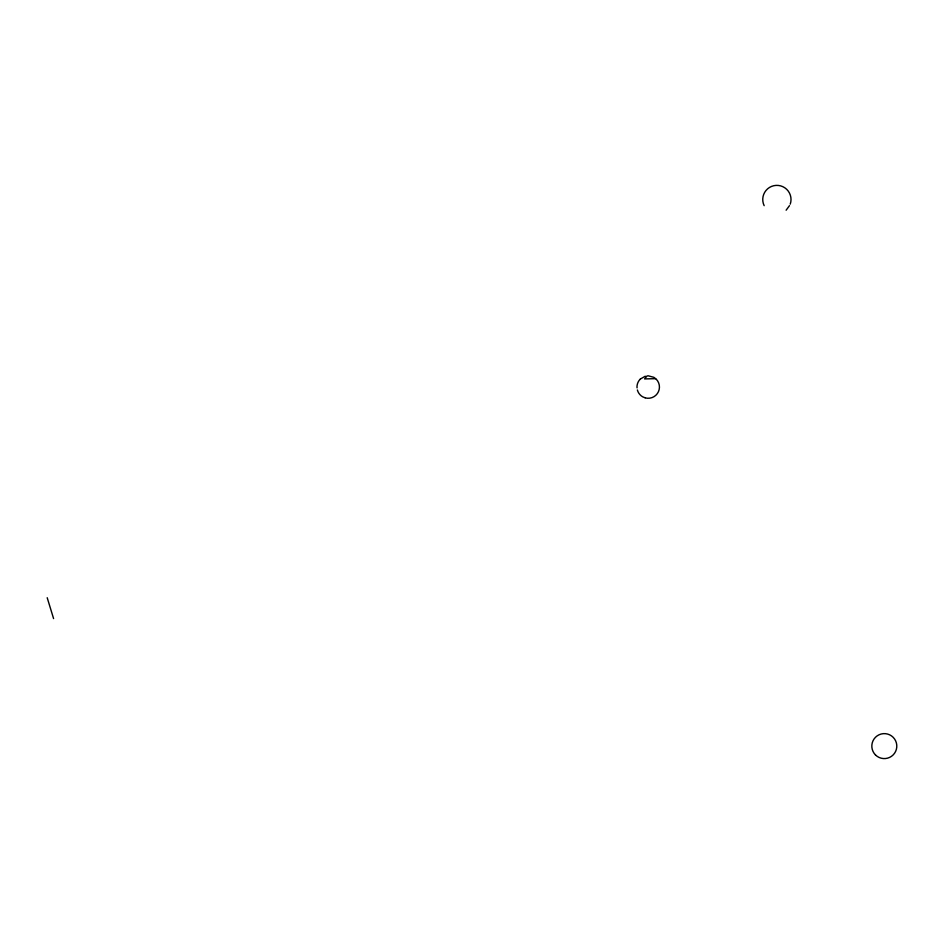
<?xml version="1.0" encoding="UTF-8"?>
<svg xmlns="http://www.w3.org/2000/svg" width="944" height="944" viewBox="0 0 944 944"><rect width="100%" height="100%" fill="white"/><g stroke="black" fill="none" stroke-linecap="round" stroke-linejoin="round"><path stroke-width="1.42" d="M789.479 205.662L786.128 210.205M640.398 379.004L645.307 376.196M655.596 378.674L644.587 378.91L647.041 375.972L648.221 375.818L653.838 377.317L656.163 379.11A11.234 11.234 0 0 1 645.307 397.896M645.047 397.79L642.593 396.775A11.234 11.234 0 0 1 637.365 389.955M47.2 597.717L53.584 618.591M637.094 387.878L636.976 387.052A11.234 11.234 0 0 1 640.268 379.11M764.156 205.662A14.136 14.136 0 0 1 776.062 185.39A14.136 14.136 0 0 1 790.234 204.152M875.477 754.94A12.496 12.496 0 0 0 896.375 749.347A12.496 12.496 0 0 0 881.071 734.043A12.496 12.496 0 0 0 875.477 754.94"/></g></svg>
